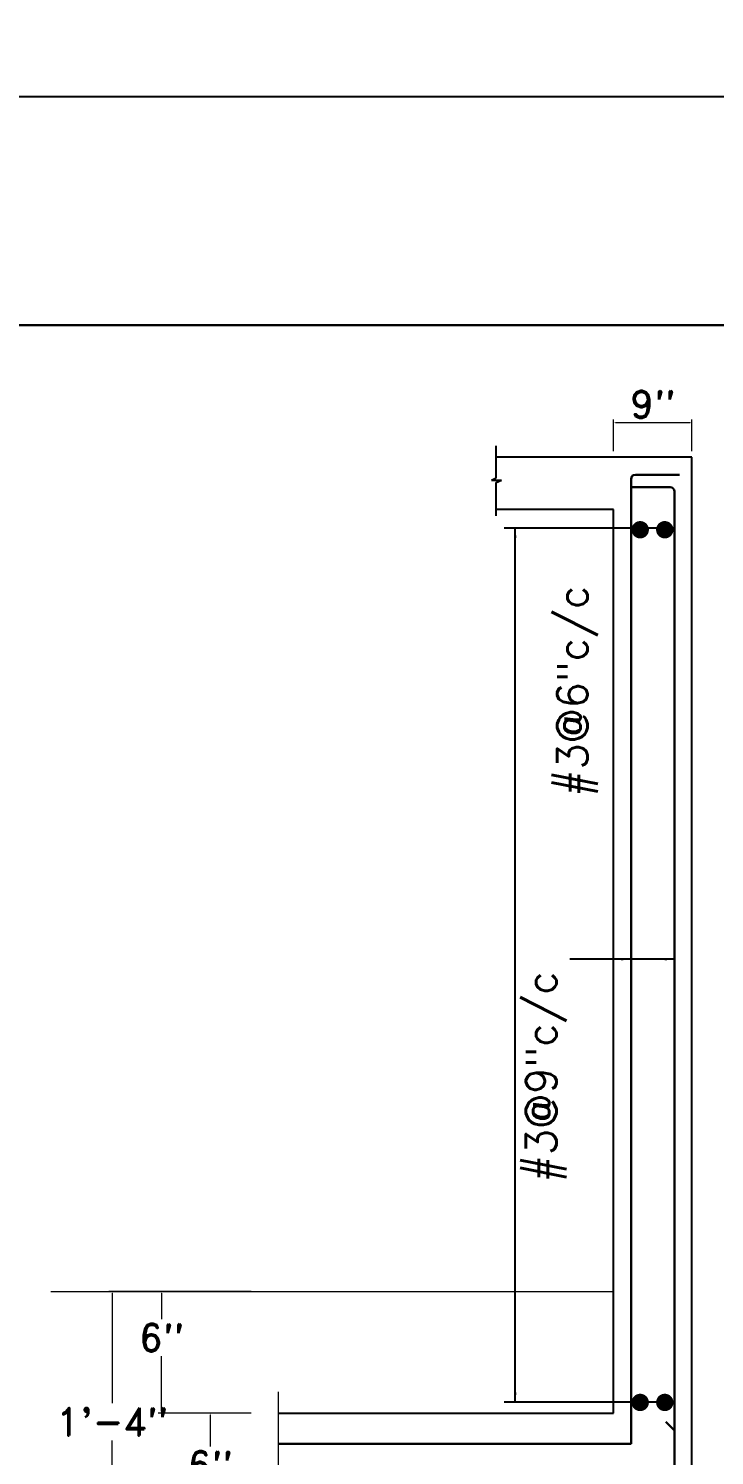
# Model space of a CAD drawing. Header units: inches. Extents: x 137014 to 144844, y -150241 to -148176.
# Drawn here: x 138302.7 to 138500.1, y -148788.3 to -148377.7 of the extents above; entities that cross this region are included whole.
import ezdxf

# ---------------------------------------------------------------- set-up
doc = ezdxf.new("R2010")
doc.units = ezdxf.units.IN
doc.header["$LTSCALE"] = 15
doc.header["$MEASUREMENT"] = 0
doc.header["$PDMODE"] = 2
doc.layers.get('0').update_dxf_attribs({"linetype": 'CONTINUOUS'})
doc.layers.get('Defpoints').update_dxf_attribs({"linetype": 'CONTINUOUS'})
for name, color, linetype in [('DIM', 255, 'CONTINUOUS'), ('FOOTING', 5, 'CONTINUOUS'), ('HACH', 8, 'CONTINUOUS'), ('TEXT', 2, 'CONTINUOUS')]:
    doc.layers.add(name, color=color, linetype=linetype)
for name, color, linetype, lineweight in [('DIMENSION', 251, 'CONTINUOUS', 15), ('H', 8, 'CONTINUOUS', 9), ('WALL', 1, 'CONTINUOUS', 30)]:
    doc.layers.add(name, color=color, linetype=linetype, lineweight=lineweight)
doc.styles.add('ROMANS', font='romans.shx')
doc.styles.get("Standard").update_dxf_attribs({"font": 'romand.shx', "height": 8})
doc.dimstyles.new('AHSAN', dxfattribs={"dimtxt": 8, "dimasz": 2, "dimexe": 0, "dimexo": 0, "dimgap": 0, "dimtad": 0, "dimdec": 4, "dimzin": 0, "dimdsep": 46, "dimlunit": 4, "dimtxsty": 'ROMANS', "dimblk1": 'OBLIQUE', "dimblk2": 'OBLIQUE', "dimsah": 1, "dimcen": 0, "dimdle": 2, "dimclrd": 256, "dimclre": 256, "dimclrt": 5, "dimadec": 0, "dimazin": 0, "dimtfac": 1, "dimtdec": 4, "dimtofl": 0, "dimtmove": 1, "dimatfit": 3, "dimldrblk": 'OBLIQUE', "dimfxl": 12, "dimfxlon": 1, "dimtolj": 1, "dimtzin": 0, "dimarcsym": 0})
doc.dimstyles.new('STANDARD$0', dxfattribs={"dimtxt": 2, "dimasz": 0.5, "dimexe": 1, "dimexo": 0.5, "dimgap": 0.6, "dimtad": 1, "dimtih": 1, "dimtoh": 1, "dimdec": 3, "dimzin": 0, "dimdsep": 46, "dimlunit": 4, "dimtxsty": 'Standard', "dimcen": 0.5, "dimdle": 1, "dimclrd": 8, "dimclre": 2, "dimclrt": 3, "dimadec": 0, "dimazin": 0, "dimtfac": 0.5, "dimtdec": 3, "dimtofl": 0, "dimtmove": 0, "dimatfit": 3, "dimldrblk": 'ARCHTICK', "dimtolj": 1, "dimtzin": 0, "dimlwd": 5, "dimlwe": 5, "dimarcsym": 0})

# ---------------------------------------------------------------- blocks, each defined once
blk = doc.blocks.new('*D52')
at = {"layer": 'Defpoints', "color": 0, "transparency": 16777216}
for p in [(99328.68, -128743.82), (99355.01, -128743.82), (99355.01, -128778.82)]:
    blk.add_point(p, dxfattribs=at)
at = {"layer": 'DIM', "color": 2, "lineweight": 5, "transparency": 16777216}
for p, q in [((99354.51, -128743.82), (99327.68, -128743.82)), ((99354.51, -128778.82), (99327.68, -128778.82))]:
    blk.add_line(p, q, dxfattribs=at)
at = {"layer": 'DIM', "color": 8, "lineweight": 5, "transparency": 16777216}
for p, q in [((99328.68, -128744.32), (99328.68, -128751.76)), ((99328.68, -128778.32), (99328.68, -128762.49))]:
    blk.add_line(p, q, dxfattribs=at)
at = {"layer": 'DIM', "color": 8, "transparency": 16777216}
for points in [[(99328.59, -128744.32), (99328.76, -128744.32), (99328.68, -128743.82)], [(99328.59, -128778.32), (99328.76, -128778.32), (99328.68, -128778.82)]]:
    blk.add_solid(points, dxfattribs=at)
at = {"layer": 'DIM', "color": 2, "transparency": 16777216, "insert": (99328.68, -128757.12), "char_height": 8, "attachment_point": 5}
blk.add_mtext('\\A1;6"', dxfattribs=at)
blk = doc.blocks.new('_ARCHTICK')
at = {"color": 0, "linetype": 'ByBlock', "const_width": 0.15}
blk.add_lwpolyline([(-0.5, -0.5), (0.5, 0.5)], dxfattribs=at)
blk = doc.blocks.new('*D54')
at = {"layer": 'Defpoints', "color": 0, "transparency": 16777216}
for p in [(99355.01, -128778.82), (99342.68, -128808.82), (99355.01, -128808.82)]:
    blk.add_point(p, dxfattribs=at)
at = {"layer": 'DIM', "color": 2, "lineweight": 5, "transparency": 16777216}
for p, q in [((99354.51, -128778.82), (99341.68, -128778.82)), ((99354.51, -128808.82), (99341.68, -128808.82))]:
    blk.add_line(p, q, dxfattribs=at)
at = {"layer": 'DIM', "color": 8, "lineweight": 5, "transparency": 16777216}
for p, q in [((99342.68, -128779.32), (99342.68, -128788.46)), ((99342.68, -128808.32), (99342.68, -128799.19))]:
    blk.add_line(p, q, dxfattribs=at)
at = {"layer": 'DIM', "color": 8, "transparency": 16777216}
for points in [[(99342.59, -128779.32), (99342.76, -128779.32), (99342.68, -128778.82)], [(99342.59, -128808.32), (99342.76, -128808.32), (99342.68, -128808.82)]]:
    blk.add_solid(points, dxfattribs=at)
at = {"layer": 'DIM', "color": 2, "transparency": 16777216, "insert": (99342.68, -128793.82), "char_height": 8, "attachment_point": 5}
blk.add_mtext('\\A1;6"', dxfattribs=at)
blk = doc.blocks.new('*D55')
at = {"layer": 'Defpoints', "color": 0, "transparency": 16777216}
for p in [(99458.83, -128493.92), (99458.83, -128502.59), (99481.33, -128502.59)]:
    blk.add_point(p, dxfattribs=at)
at = {"layer": 'DIM', "color": 2, "lineweight": 5, "transparency": 16777216}
for p, q in [((99458.83, -128502.09), (99458.83, -128492.92)), ((99481.33, -128502.09), (99481.33, -128492.92))]:
    blk.add_line(p, q, dxfattribs=at)
at = {"layer": 'DIM', "color": 8, "lineweight": 5, "transparency": 16777216}
blk.add_line((99480.83, -128493.92), (99459.33, -128493.92), dxfattribs=at)
at = {"layer": 'DIM', "color": 8, "transparency": 16777216}
for points in [[(99459.33, -128493.84), (99459.33, -128494), (99458.83, -128493.92)], [(99480.83, -128493.84), (99480.83, -128494), (99481.33, -128493.92)]]:
    blk.add_solid(points, dxfattribs=at)
at = {"layer": 'DIM', "color": 2, "transparency": 16777216, "insert": (99470.08, -128488.56), "char_height": 8, "attachment_point": 5}
blk.add_mtext('\\A1;9"', dxfattribs=at)
blk = doc.blocks.new('*D56')
at = {"layer": 'Defpoints', "color": 0, "transparency": 16777216}
for p in [(99314.48, -128743.82), (99335.59, -128743.82), (99335.59, -128818.82)]:
    blk.add_point(p, dxfattribs=at)
at = {"layer": 'DIM', "color": 2, "lineweight": 5, "transparency": 16777216}
for p, q in [((99335.09, -128743.82), (99313.48, -128743.82)), ((99335.09, -128818.82), (99313.48, -128818.82))]:
    blk.add_line(p, q, dxfattribs=at)
at = {"layer": 'DIM', "color": 8, "lineweight": 5, "transparency": 16777216}
for p, q in [((99314.48, -128744.32), (99314.48, -128775.96)), ((99314.48, -128818.32), (99314.48, -128786.69))]:
    blk.add_line(p, q, dxfattribs=at)
at = {"layer": 'DIM', "color": 8, "transparency": 16777216}
for points in [[(99314.4, -128744.32), (99314.56, -128744.32), (99314.48, -128743.82)], [(99314.4, -128818.32), (99314.56, -128818.32), (99314.48, -128818.82)]]:
    blk.add_solid(points, dxfattribs=at)
at = {"layer": 'DIM', "color": 2, "transparency": 16777216, "insert": (99314.48, -128781.32), "char_height": 8, "attachment_point": 5}
blk.add_mtext('\\A1;1\'-4"', dxfattribs=at)
blk = doc.blocks.new('_OBLIQUE')
at = {"color": 0, "linetype": 'ByBlock'}
blk.add_line((-0.5, -0.5), (0.5, 0.5), dxfattribs=at)
blk = doc.blocks.new('*D1334')
at = {"layer": 'Defpoints', "color": 0, "ltscale": 5, "transparency": 16777216}
for p in [(138889.51, -148397.38), (137113.51, -148463.09), (138889.51, -148463.09)]:
    blk.add_point(p, dxfattribs=at)
at = {"layer": 'HACH', "lineweight": -2, "ltscale": 5, "transparency": 16777216}
for p, q in [((137111.51, -148397.38), (137824.37, -148397.38)), ((137113.51, -148409.38), (137113.51, -148397.38)), ((138891.51, -148397.38), (138178.65, -148397.38)), ((138889.51, -148409.38), (138889.51, -148397.38))]:
    blk.add_line(p, q, dxfattribs=at)
at = {"layer": 'HACH', "lineweight": -2, "ltscale": 5, "transparency": 16777216, "xscale": 2, "yscale": 2, "zscale": 2, "rotation": 180}
blk.add_blockref('_OBLIQUE', (137113.51, -148397.38), dxfattribs=at)
at = {"layer": 'HACH', "lineweight": -2, "ltscale": 5, "transparency": 16777216, "xscale": 2, "yscale": 2, "zscale": 2}
blk.add_blockref('_OBLIQUE', (138889.51, -148397.38), dxfattribs=at)
at = {"layer": 'HACH', "color": 5, "ltscale": 5, "transparency": 16777216, "insert": (138001.51, -148397.38), "char_height": 30, "attachment_point": 5, "style": 'ROMANS'}
blk.add_mtext("\\A1;12.333---148'", dxfattribs=at)
blk = doc.blocks.new('EWRWRW')
at = {"layer": 'FOOTING'}
for p, q in [((99425.0506, -128509.6792), (99425.0506, -128500.5444)), ((99481.327, -128503.8241), (99425.0506, -128503.8241)), ((99481.327, -128818.8241), (99481.327, -128503.8241)), ((99423.6925, -128510.3583), (99425.0506, -128509.6792)), ((99423.6925, -128510.3583), (99426.5651, -128510.3583)), ((99425.0506, -128511.1155), (99426.5651, -128510.3583)), ((99425.0506, -128520.2303), (99425.0506, -128511.1155)), ((99458.827, -128518.8241), (99425.0506, -128518.8241)), ((99425.0506, -128520.6991), (99425.0506, -128518.8241)), ((99458.827, -128778.8241), (99458.827, -128518.8241)), ((99362.3887, -128778.8241), (99458.827, -128778.8241))]:
    blk.add_line(p, q, dxfattribs=at)
at = {"layer": 'H', "linetype": 'Continuous'}
for p, q in [((99296.876, -128743.8241), (99458.827, -128743.8241)), ((99362.3887, -128797.8439), (99362.3887, -128772.6684))]:
    blk.add_line(p, q, dxfattribs=at)
at = {"layer": 'TEXT'}
for p, q in [((99476.327, -128524.2054), (99427.3576, -128524.2054)), ((99430.5134, -128775.662), (99430.5134, -128524.2054)), ((99476.327, -128648.2373), (99446.213, -128648.2373)), ((99476.327, -128775.662), (99427.3576, -128775.662))]:
    blk.add_line(p, q, dxfattribs=at)
for points in [[(99430.5134, -128524.2054, 0, 0.7031, 0), (99430.5134, -128527.0452, 0.7031, 0.7031, 0)], [(99463.827, -128648.2373, 0, 0.7031, 0), (99460.9872, -128648.2373, 0.7031, 0.7031, 0)], [(99476.327, -128648.2373, 0, 0.7031, 0), (99473.4872, -128648.2373, 0.7031, 0.7031, 0)], [(99430.5134, -128775.662, 0, 0.7031, 0), (99430.5134, -128772.8222, 0.7031, 0.7031, 0)]]:
    blk.add_lwpolyline(points, format="xyseb", dxfattribs=at)
at = {"layer": 'WALL'}
for p, q in [((99463.827, -128787.6599), (99463.827, -128510.0741)), ((99477.7796, -128508.8241), (99465.077, -128508.8241)), ((99475.077, -128512.4201), (99464.265, -128512.4201)), ((99476.327, -128802.5741), (99476.327, -128513.6701)), ((99473.827, -128781.3241), (99476.327, -128783.8241)), ((99362.3887, -128787.6599), (99463.827, -128787.6599))]:
    blk.add_line(p, q, dxfattribs=at)
at = {"layer": 'WALL', "const_width": 2.5}
for points in [[(99467.7219, -128524.6633, -1), (99465.2219, -128524.6633, -1)], [(99474.7992, -128524.6633, -1), (99472.2992, -128524.6633, -1)], [(99467.7219, -128775.7623, -1), (99465.2219, -128775.7623, -1)], [(99474.7992, -128775.7623, -1), (99472.2992, -128775.7623, -1)]]:
    blk.add_lwpolyline(points, format="xyb", close=True, dxfattribs=at)
at = {"layer": 'WALL'}
for centre, start, end in [((99465.077, -128510.0741), 90, 180), ((99475.077, -128513.6701), 0, 90)]:
    blk.add_arc(centre, 1.25, start, end, dxfattribs=at)
at = {"layer": 'TEXT', "style": 'ROMANS'}
for s, p in [('#3@6"c/c', (99451.3371, -128601.5164)), ('#3@9"c/c', (99442.3417, -128712.4262))]:
    blk.add_text(s, height=8.75, rotation=90, dxfattribs=at).set_placement(p)
at = {"layer": 'DIM'}
for p1, p2, distance, text, picture, middle in [((99481.327, -128502.5947), (99458.827, -128502.5947), -8.6751, '9"', '*D55', (99470.077, -128488.5576)), ((99335.593, -128818.8241), (99335.593, -128743.8241), 21.1116, '1\'-4"', '*D56', (99314.4814, -128781.3241)), ((99355.0083, -128778.8241), (99355.0083, -128808.8241), -12.3331, '6"', '*D54', (99342.6752, -128793.8241))]:
    dim = blk.add_aligned_dim(p1=p1, p2=p2, distance=distance, text=text, dimstyle='STANDARD$0', override={"dimlfac": 0.5, "dimclrt": 2}, dxfattribs=at)
    dim.commit()
    dim.dimension.update_dxf_attribs({"geometry": picture, "text_midpoint": middle})
dim = blk.add_linear_dim(base=(99328.6752, -128743.8241), p1=(99355.0083, -128778.8241), p2=(99355.0083, -128743.8241), angle=90, text='6"', dimstyle='STANDARD$0', override={"dimlfac": 0.5, "dimclrt": 2}, dxfattribs=at)
dim.commit()
dim.dimension.update_dxf_attribs({"geometry": '*D52', "text_midpoint": (99328.6752, -128757.1241), "dimtype": 129})

msp = doc.modelspace()

# ---------------------------------------------------------------- linework, layer by layer
at = {"layer": 'WALL', "ltscale": 3}
msp.add_line((137113.51063, -148463.08812), (138889.51063, -148463.08812), dxfattribs=at)

# ---------------------------------------------------------------- block references
at = {"layer": 'DIMENSION'}
msp.add_blockref('EWRWRW', (39012.26308, -19997.24201), dxfattribs=at)

# ---------------------------------------------------------------- dimensions: what is measured, and where the dimension line sits
at = {"layer": 'HACH', "ltscale": 5}
dim = msp.add_aligned_dim(p1=(137113.51063, -148463.08812), p2=(138889.51063, -148463.08812), distance=65.70864, text='12.333---<>', dimstyle='AHSAN', override={"dimtxt": 30}, dxfattribs=at)
dim.commit()
dim.dimension.update_dxf_attribs({"geometry": '*D1334', "text_midpoint": (138001.51063, -148397.37948)})

doc.saveas('drawing.dxf')
